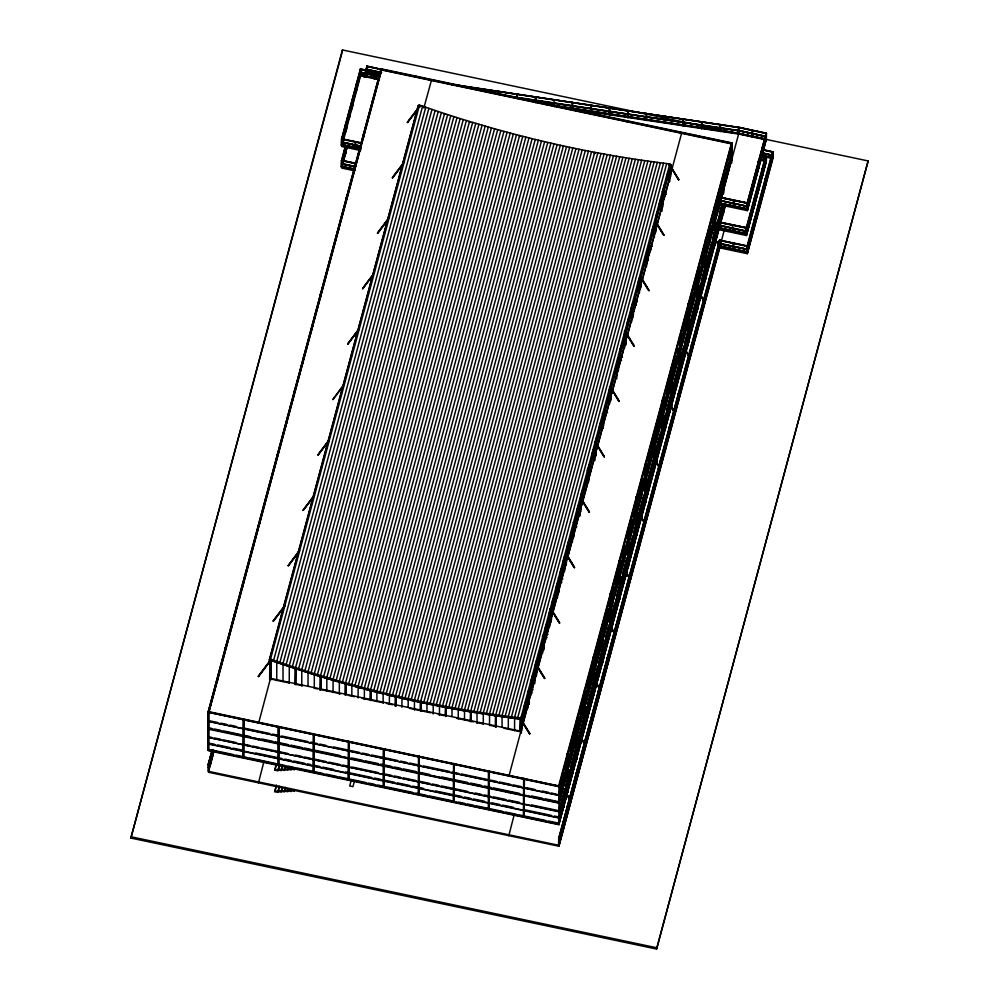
<?xml version="1.0" encoding="UTF-8"?>
<svg xmlns="http://www.w3.org/2000/svg" width="999" height="999" viewBox="0 0 999 999"><rect width="100%" height="100%" fill="white"/><g stroke="black" fill="none" stroke-linecap="round" stroke-linejoin="round"><path stroke-width="1.5" d="M554.108 105.981L738.586 133.591L868.131 160.939L656.593 949.05L130.869 838.061L342.407 49.95L737.087 133.279M558.841 817.681L559.015 817.007L559.078 824.05L207.967 750.062L208.029 712.387L381.019 68.981L381.006 72.128M208.566 771.578L208.129 764.909L211.863 751.073M559.19 823.651L558.828 824.312L208.341 749.962M214.623 744.305L208.279 742.994L208.167 749.962L208.217 711.713L208.966 711.875M559.028 811.088L558.853 811.75L208.366 737.399L558.853 811.4M719.842 203.871L719.842 204.82L747.377 210.639L766.146 139.86L738.611 134.053L558.866 802.784L208.379 728.433M208.204 728.421L208.391 721.253L558.878 795.241M208.404 712.637L381.393 68.881L731.88 142.882L558.978 786.725L208.404 712.287M213.848 751.161L208.391 772.239L558.878 846.228L720.042 246.778L720.042 240.197L558.616 838.91L719.605 240.11L747.589 246.016L747.464 252.984L747.04 246.316L772.477 151.736L772.901 158.404L772.914 151.823L763.985 149.875M381.768 69.143L208.779 712.537L208.716 750.224L208.891 749.562M208.816 712.349L381.618 69.618M212.662 750.674L212.987 755.107L213.099 750.761M233.953 618.98L233.953 615.971L234.703 616.133M234.128 618.319L234.128 615.309L234.877 615.471M242.769 586.188L242.769 583.166L243.519 583.329M243.057 586.6L243.057 583.578M243.943 756.955L243.768 757.617L244.006 719.28L243.257 719.118L243.019 757.467L243.194 756.792M243.481 757.205L243.544 719.53M251.224 556.218L251.386 551.236L252.01 551.361L251.386 551.523M258.466 782.804L264.023 761.226M258.504 761.275L258.504 760.376M258.541 739.747L258.541 738.848M258.566 723.301L270.704 677.547M259.865 522.577L259.877 519.567L260.627 519.717M260.04 523.414L260.052 518.893L260.801 519.055M269.393 659.477L271.641 659.952L271.641 661.026L269.393 660.551L269.393 659.477L418.356 105.395L420.616 105.869M269.63 679.407L269.992 659.49L269.98 679.22M270.167 678.496L270.205 659.802L270.791 679.395M270.479 678.97L270.517 659.178L419.493 105.095C500.536 133.479 584.527 153.696 669.817 163.948L669.817 165.022M271.004 679.695L271.366 659.79M279.233 786.275L278.072 792.369L274.812 791.683L276.361 785.052M279.27 764.735L278.109 770.841L274.85 770.154L276.011 764.947M276.735 680.656L276.773 662.424L270.517 660.252L314.323 674.687L361.251 688.224M277.148 458.304L277.16 455.294L277.909 455.444M278.134 727.185L278.059 764.859L278.996 764.36L278.808 765.022L279.058 726.673L278.309 726.51L278.883 727.334M278.534 764.61L278.596 726.922M282.105 787.499L281.331 792.157L274.812 790.783M282.143 765.958L281.368 770.629L274.85 769.255M283.004 681.63L283.029 664.56L276.773 662.424M285.352 787.287L284.578 791.945L278.072 790.571M285.389 765.758L284.615 770.416L278.109 769.043M285.789 426.161L285.951 422.689L286.576 422.814L285.951 422.977M285.964 425.499L285.976 422.49L286.725 422.652M289.26 683.328L289.285 666.658L283.029 664.56M291.096 789.734L291.096 791.533L284.59 790.159M291.134 768.206L291.134 769.992L284.628 768.618M294.355 789.522L294.355 791.32L287.837 789.947L287.837 791.732L281.331 790.359M294.393 768.893L294.393 769.779L287.874 768.406L287.874 770.204L281.368 768.83M295.017 684.515L295.229 668.219L296.054 668.493L295.829 684.727M295.517 684.265L295.542 668.718L289.285 666.658M297.64 769.58L297.652 768.681M301.773 685.938L301.798 670.741L295.542 668.718M303.072 363.399L303.072 358.878L303.821 359.041M308.042 686.113L308.054 672.739L301.798 670.741M311.713 329.757L311.713 326.748L312.462 326.898M311.888 329.096L311.888 326.074L312.65 326.236M312.175 329.508L312.175 326.486M314.036 771.752L313.861 772.414L314.111 734.078L313.361 733.915L313.112 772.264L313.286 771.59M313.574 772.002L313.649 734.327M314.298 688.461L314.323 674.687L308.054 672.739M320.529 296.953L320.529 293.943L321.291 294.106M320.042 690.359L320.267 676.123L321.079 676.373L320.866 689.073M320.554 690.109L320.579 676.61L314.323 674.687M326.81 690.908L326.835 678.496L320.579 676.61M328.996 265.484L328.996 262.475L329.745 262.625M333.067 692.519L333.092 680.344L326.835 678.496M337.812 232.68L337.812 229.67L338.561 229.832M339.323 694.118L339.348 682.155L333.092 680.344M342.02 160.389L341.471 167.27L341.571 160.414L356.293 163.524M342.058 138.861L341.508 145.742L341.608 138.886L362.125 143.219M347.153 146.915L341.745 168.082L354.782 170.829M341.471 167.27L341.583 160.302L356.293 163.349M360.739 75.012L341.783 146.541L360.627 150.524M341.508 145.742L341.621 138.774L362.125 143.044M341.908 167.357L341.795 160.29M341.945 145.829L341.833 138.749M342.407 51.261L342.407 49.95M345.105 147.24L345.529 153.908L345.204 146.841L341.483 160.689L356.206 163.861M345.204 146.841L345.629 153.521M345.267 131.781C346.728 111.039 343.743 143.269 346.965 127.235M345.529 153.908L345.542 147.328M345.704 131.868L345.279 125.2M345.08 695.079L345.292 683.453L346.104 683.691L345.891 695.279M345.592 694.817L345.604 683.928L339.348 682.155M349.013 117.807L349.138 110.839L349.563 117.52M349.088 779.158L348.913 779.819L349.151 741.47L348.401 741.32L348.164 779.657L348.339 778.995M349.45 117.907L349.026 111.239M348.626 779.407L348.688 741.733M351.848 696.39L351.86 685.676L345.604 683.928M352.772 103.846L352.884 96.878L353.209 103.946M355.082 169.917L355.095 165.397L355.844 165.559M355.282 148.639L355.394 141.683L355.719 148.739M355.357 165.846L355.257 163.599M355.794 165.934L355.794 163.299M356.531 89.885L356.643 82.917L356.968 89.985M358.104 697.939L358.117 687.374L354.995 686.525M360.277 75.924L360.389 68.956L379.445 72.915M360.552 76.736L360.552 75.774L379.395 79.758M379.345 79.296L360.602 74.8L379.433 78.784M379.358 76.723L360.602 72.228L379.445 76.211M360.514 69.455L341.745 139.261M360.714 76.011L360.839 69.043L341.958 139.248M363.549 136.938L363.561 133.928L364.31 134.078M363.736 136.276L363.736 133.254L364.485 133.416M364.011 136.688L364.023 133.666M364.36 699.462L364.385 689.048L358.117 687.374M394.78 72.403L366.908 66.109L367.345 72.777L367.345 66.196L364.448 76.948M367.033 69.718L380.07 72.652M367.033 66.608L364.073 76.861M367.232 73.164L367.27 66.296M370.117 699.762L370.329 690.209L371.141 690.421L370.929 700.511M370.617 699.5L370.641 690.684L364.385 689.048L408.191 699.725L455.132 709.215M374.051 78.834L374.063 72.253M374.488 78.921L374.5 72.34M376.885 701.548L376.898 692.282L370.641 690.684M380.569 72.04L380.681 69.018L380.669 72.964M381.118 73.052L381.118 69.106L208.179 712.212L559.29 786.338L732.105 143.307L366.895 66.221M383.141 703.009L383.154 693.843L376.898 692.282M383.279 749.375L383.204 787.062L384.14 786.55L383.966 787.224L384.203 748.875L383.454 748.713L384.028 749.537M383.678 786.812L383.741 749.125M389.398 704.457L389.41 695.366L386.288 694.605M395.154 706.156L395.367 696.39L396.178 696.59L395.966 706.343M395.654 705.893L395.666 696.852L389.41 695.366M401.91 707.292L401.935 698.301L395.666 696.852M408.179 707.18L408.191 699.725L401.935 698.301M414.435 710.039L414.448 701.111L411.313 700.424M418.356 105.395L269.393 660.551M419.255 756.268L419.006 794.617L419.255 756.268L418.506 756.118L418.256 794.455L418.431 793.793M419.493 105.095L419.305 106.431M418.718 794.205L418.793 756.53M420.192 710.152L420.392 702.01L421.203 702.172L421.191 711.101M420.691 711.375L420.704 702.447L414.448 701.111M421.004 710.326L421.203 702.172M426.948 711.201L426.96 703.758L420.704 702.447M431.368 80.569L423.826 108.042M433.204 713.973L433.216 705.032L426.96 703.758M439.46 715.247L439.485 706.268L433.216 705.032M445.217 715.272L445.429 707.042L446.241 707.192L446.228 716.208M445.729 716.495L445.741 707.479L439.485 706.268M446.041 715.434L446.241 707.192M451.985 716.208L451.998 708.641L445.741 707.479M454.233 801.348L454.058 802.022L454.295 763.673L453.546 763.511L453.309 801.86L453.484 801.198M453.771 801.61L453.833 763.923M458.241 718.918L458.254 709.777L451.998 708.641M464.498 720.092L464.523 710.863L458.254 709.777L505.207 717.107M470.254 721.54L470.467 711.5M470.754 721.253L470.779 711.925L464.523 710.863M471.066 721.69L471.278 711.638M477.023 723.313L477.035 712.949L470.779 711.925M483.279 724.437L483.291 713.935L477.035 712.949M488.424 771.578L488.349 809.252L489.285 808.753L489.11 809.415L489.348 771.066L488.598 770.916L489.173 771.74M488.823 809.003L488.886 771.328M489.535 725.549L489.547 714.884L486.426 714.41M495.292 726.91L495.504 715.384L496.316 715.496L496.103 727.06M495.791 726.623L495.816 715.796L489.547 714.884M498.513 94.356L498.626 91.334L499.063 94.056M498.613 93.968L498.626 91.334M498.951 94.455L499.063 91.433M502.06 727.072L502.072 716.683L495.816 715.796M508.316 728.109L508.329 717.519L502.072 716.683M508.803 835.664L514.373 814.085M508.841 814.135L508.841 813.236M508.878 792.594L508.878 791.695M508.916 776.148L528.334 703.296M514.572 730.656L514.585 718.331L508.329 717.519L520.854 719.105L514.585 718.331M516.958 98.439L517.07 94.093L517.395 98.526M519.98 731.468L520.329 718.343L521.703 718.643L521.353 733.254M520.329 731.28L520.541 718.656L521.353 718.83L521.141 731.455M520.829 731.006L520.854 718.031L669.817 163.948M521.678 730.544L521.703 720.129M521.977 718.805L519.73 718.331L519.717 719.405L521.977 719.879L670.953 164.723L668.693 164.248M524.338 816.146L524.15 816.82L524.4 778.471L523.651 778.308L523.401 816.658L523.576 815.996M523.863 816.408L523.938 778.721M527.422 708.229L527.435 696.328M527.747 708.503L527.759 701.061M528.808 704.058L528.821 693.643M529.133 704.332L529.145 690.933L528.821 692.157L527.447 691.857M535.402 102.51L535.526 96.866L535.951 102.21M535.514 102.123L535.526 96.866M535.851 102.597L535.963 96.953M534.865 683.503L534.89 670.117M536.251 676.348L536.6 663.236L536.575 675.137M542.32 652.822L542.332 640.921M542.644 653.096L542.657 644.168M543.693 650.137L543.718 638.236M544.03 648.913L544.043 635.526L542.669 635.239M549.762 626.61L549.787 614.697M551.148 622.439L551.498 607.817L551.473 619.73M553.97 99.625L554.295 106.681M557.217 597.414L557.23 585.514M557.542 597.689L557.554 588.761M558.591 593.244L558.616 581.343M558.928 592.02L558.941 580.119M558.603 845.479L558.728 838.511L558.716 845.092M558.741 817.095L558.641 823.95L567.245 791.458L567.869 791.583M558.653 794.879L559.278 795.304L558.653 794.879L562.574 780.269M558.666 785.913L731.505 142.982L732.255 143.132L732.042 160.377M558.878 846.228L724.4 229.695M559.065 785.976L208.591 711.613L208.429 750.711L558.916 824.699L558.978 786.126M559.115 802.509L559.153 795.641L732.092 151.598L731.68 152.872M559.053 794.942L551.436 792.969M559.253 811.163L558.628 811.325L559.253 811.463L722.24 204.945M559.29 786.338L208.179 711.912M563.036 829.008L563.149 822.04L563.136 828.621M563.086 803.521L563.511 807.567L563.086 800.886M563.186 803.134L563.623 807.18L563.186 800.499M564.66 571.203L564.685 559.29M566.046 565.534L566.396 552.41L566.371 564.323M567.469 812.524L567.582 805.556L567.569 812.137M567.557 791.67L567.619 753.983M567.332 753.571L568.081 753.733L567.844 792.082L567.095 791.92M568.081 753.733L568.019 791.408L567.27 791.258L559.128 821.453M572.302 109.353L572.415 102.385L572.739 109.44M572.115 542.007L572.127 530.107M571.903 796.041L572.352 789.56M571.94 771.877C572.714 786.987 571.84 752.946 572.477 774.213M571.977 751.66L571.977 749.025M572.077 751.273L572.09 748.638M572.439 542.282L572.452 533.354M573.488 537.837L573.513 525.924M573.826 536.613L573.838 526.198L576.885 526.76M575.961 731.992L575.961 727.472M576.198 759.527L576.261 721.852M576.336 779.557L576.448 772.589L576.873 779.27M575.973 721.44L576.723 721.603L576.485 759.939L575.736 759.789M576.723 721.603L576.66 759.277L575.911 759.115M579.557 515.796L579.57 503.883M579.882 516.058L579.895 508.616M580.943 511.613L581.293 497.002L581.268 508.916M580.756 763.086L580.881 756.118L581.306 762.786M580.806 737.599L581.231 741.645L580.918 734.577M580.943 719.63L580.956 713.049L581.381 719.717M584.44 691.47L584.365 727.647L585.127 727.809L585.364 689.46L584.615 689.298M584.527 727.472L585.152 727.309M584.84 727.397L584.89 694.23M585.189 746.603L585.202 740.022M585.152 727.609L585.364 689.46M587 486.6L587.025 474.7M587.337 485.377L587.35 477.934M588.386 482.43L588.736 469.305L587.362 469.006M588.723 481.206L588.736 469.305M589.672 703.321L590.097 708.678L589.672 702.01M589.71 680.481L590.134 687.15L589.71 683.104M590.746 112.113L590.871 105.145M589.697 687.062L589.81 682.717M591.183 112.2L591.308 105.232M593.169 695.042L593.793 695.479M593.481 695.254L593.543 657.579M593.256 657.167L594.005 657.317L593.768 695.666L593.006 695.516M594.055 713.636L594.168 706.668L594.155 713.249M594.005 657.317L593.943 695.004L593.194 694.842L587.1 717.444M594.455 460.389L594.467 448.476M594.205 686.463L594.63 691.808L594.205 685.139M594.243 664.922L594.667 670.279L594.243 663.611M594.78 460.651L594.792 451.723M595.841 456.206L596.191 441.595L596.166 454.995M598.488 697.165L598.601 690.197L598.588 696.778M598.526 670.366L598.963 675.724L598.538 669.055M598.563 654.095L598.676 647.127M601.91 429.707L601.922 417.794M602.235 429.97L602.247 422.527M602.122 663.124L602.185 625.436M601.898 625.024L602.647 625.187L602.397 663.536L601.648 663.373M602.647 625.187L602.584 662.861L601.835 662.712M603.284 428.509L603.309 415.109M602.909 680.681L603.034 673.713L603.458 680.381M603.621 425.799L603.633 415.384M607.342 664.198L607.467 657.23L607.892 663.91M609.203 114.873L609.315 107.904L609.74 114.573M609.64 114.96L609.752 107.992M609.353 403.484L609.378 391.583M609.677 403.758L609.69 396.316M610.739 400.799L610.751 388.898M611.063 399.588L611.088 386.188L610.751 387.412L609.378 387.125M610.751 630.981L610.814 597.827M610.539 592.894L611.288 593.044L611.038 631.393L610.289 631.243L610.514 593.094L611.138 593.219L610.514 593.381M611.288 593.044L611.226 630.731L610.476 630.569M611.775 647.714L611.888 640.759L612.325 647.427M611.962 602.946L611.962 597.689L611.85 604.657M616.208 631.243L616.221 624.662M616.358 604.058L616.683 609.802L616.258 603.134M616.283 585.539L616.395 582.529M616.795 378.758L616.82 366.858M618.181 371.616L618.206 359.702M618.506 370.392L618.531 358.491M618.943 590.059L618.93 599.1L619.68 599.263L619.929 560.914L619.18 560.751M619.08 598.626L619.705 599.063L619.929 560.914M619.13 589.398L619.105 598.438L619.867 598.588M619.392 598.851L619.467 561.163M620.641 614.76L620.754 607.792L620.741 614.373M624.25 348.077L624.275 336.176M624.575 348.351L624.587 339.423M625.074 598.276L625.187 591.308L625.174 597.889M625.112 571.478L625.549 576.835L625.124 570.167M625.149 552.584L625.586 555.307L625.162 548.638M625.224 571.091L625.649 576.448L625.224 569.78M625.249 552.197L625.686 554.92L625.262 548.251M625.636 345.392L625.649 333.491M625.961 344.18L625.986 330.781L624.6 330.494M627.647 117.632L627.759 110.664L628.084 117.72M628.034 566.708L628.109 529.033M627.822 528.621L628.571 528.771L628.321 567.12L627.572 566.97M628.571 528.771L628.496 566.458L627.747 566.296M629.495 581.793L629.944 575.312M629.545 555.007L629.982 560.364L629.657 553.296M629.695 531.768L630.019 538.823L630.019 532.242M631.693 321.865L631.718 309.965M633.079 317.694L633.428 303.084L633.403 314.985M633.928 565.322L634.053 558.354L634.477 565.022M636.675 534.577L636.738 501.411M637.025 497.302L636.962 534.989L636.213 534.827L636.276 497.152L637.212 496.64L636.463 496.478M637.212 496.64L637.137 534.315L636.388 534.165M638.361 548.838L638.473 541.87L638.91 548.538M638.436 505.769L638.548 498.801L638.985 505.482M639.148 292.67L639.16 280.769M639.472 292.944L639.485 284.016M640.534 288.499L640.546 276.598M640.859 287.275L640.883 275.374M642.794 532.355L642.807 525.774M642.869 487.974L642.981 484.952M645.042 499.013L645.029 502.022L645.779 502.185L645.854 464.498L645.092 464.348M644.867 496.665L645.042 492.982M644.879 490.634L645.054 486.95M644.892 481.593L645.092 470.379M645.317 502.435L645.379 464.76M646.091 120.392L646.216 113.424M645.854 464.498L645.604 502.847L644.855 502.697M646.54 120.492L646.653 113.524M646.59 266.458L646.615 254.545M647.227 515.871L647.34 508.916L647.327 515.484M647.402 469.792L647.839 472.515L647.414 465.846L647.739 472.902L647.302 470.179M647.377 488.698L647.802 494.055L647.377 487.375M647.976 260.789L648.326 247.665L648.301 259.578M651.66 499.4L651.773 492.432L651.76 499.013M651.698 473.913L652.135 477.959L651.71 471.291M654.045 237.263L654.058 225.362M654.32 441.508L653.696 441.371L654.32 441.808M653.958 470.304L654.02 432.617M654.37 237.537L654.382 228.609M653.733 432.205L654.482 432.367L654.245 470.716L653.496 470.554M654.482 432.367L654.27 470.517L653.646 470.379L654.27 470.217M655.431 233.092L655.444 221.191M655.756 231.868L655.769 222.939M656.081 482.917L656.206 475.949L656.193 482.529M656.131 457.442L656.555 461.476L656.131 454.807M656.168 433.279L656.605 439.947L656.168 434.59M656.231 458.366L656.668 461.088L656.243 454.42M656.156 439.847L656.281 434.203M656.593 949.05L868.131 160.939M660.514 466.433L660.626 459.465L661.063 466.146M660.564 439.635L660.988 444.992L660.676 437.937M660.714 416.408L661.026 423.464L661.038 416.883M661.488 211.051L661.513 199.138M661.813 211.313L661.825 203.871M662.599 438.161L662.662 403.496M662.874 206.868L663.224 192.258L663.199 204.171M662.949 400.899L662.886 438.573L662.137 438.424L662.2 400.736L663.124 400.224L662.374 400.075M663.124 400.224L663.061 437.912L662.312 437.749M664.547 123.152L664.66 116.184L665.084 122.865M664.984 123.252L665.097 116.284M664.947 449.962L665.059 442.994L665.484 449.662M665.134 401.236L665.571 406.593M668.943 181.855L668.955 169.955M669.293 181.668L669.305 172.74M669.38 433.479L669.492 426.511L669.917 433.179M669.43 406.68L669.854 412.038L669.53 404.982M669.567 383.441L669.892 390.509L669.904 383.928M669.792 181.393L669.805 173.951M670.104 177.372L670.329 164.748L669.318 165.297M670.329 177.685L670.329 164.748M670.654 176.461L670.666 164.56L670.341 165.772M670.953 164.723L521.977 719.879M671.565 399.662L670.941 399.538L670.953 405.619L671.703 405.769L671.765 368.094L671.016 367.932M670.978 393.556L670.978 390.547M670.991 384.515L671.003 375.474M671.241 406.031L671.303 368.344M671.765 368.094L671.528 406.443L670.779 406.281M673.813 416.995L673.826 410.414M673.963 391.133L674.288 395.554L673.863 388.886M674 366.97L673.888 373.926M678.246 400.512L678.358 393.544L678.346 400.124M679.445 356.056L679.407 374.15L680.169 374.3L680.406 335.951L679.657 335.801M679.882 373.888L679.944 336.213M680.406 335.951L680.344 373.638L679.595 373.476M682.667 384.041L682.792 377.073L682.779 383.641M682.991 125.911L683.104 118.943L683.428 126.011M682.816 359.478L682.829 355.532L682.816 362.113M682.854 339.273L682.866 334.003L682.854 340.584M687.1 367.557L687.549 361.064M687.15 340.759L687.574 346.116L687.25 339.061M687.187 319.23L687.612 324.588L687.287 317.52M687.25 340.372L687.687 345.729M687.287 318.843L687.724 324.2M688.523 341.758L688.573 308.591M688.873 304.483L688.811 342.17L688.049 342.008L688.124 304.333L689.048 303.821L688.299 303.659M689.048 303.821L688.835 341.97L688.211 341.833L688.835 341.67M691.533 351.074L691.645 344.106L692.07 350.774M691.583 324.275L692.007 329.633L691.683 322.577M695.966 334.59L696.078 327.622L696.503 334.303M696.116 307.405L696.44 313.149L696.116 306.094M696.877 304.683L696.89 300.162M696.915 283.579L697.514 288.299M696.927 280.569L696.927 277.56M697.165 309.615L697.227 271.94M696.94 271.528L697.689 271.678L697.439 310.027L696.69 309.877M700.399 318.119L700.511 311.151L700.499 317.719M700.436 291.321L700.873 296.678L700.549 289.61M700.474 275.05L700.586 268.082L701.011 274.75M701.435 128.671L701.56 121.716M701.885 128.771L701.997 121.803M704.819 301.636L704.944 294.668L704.932 301.248M705.344 258.666L705.019 251.598M705.394 241.558L705.306 280.195L705.306 273.614M706.131 264.835L705.506 264.71L706.131 265.135M706.168 248.689L705.531 248.551L706.156 248.988M705.794 277.485L705.868 239.797M705.581 239.385L706.33 239.548L706.081 277.897L705.331 277.734M706.33 239.548L706.268 277.223L705.519 277.073M709.253 285.152L709.377 278.184L709.365 284.765M713.686 268.669L713.798 261.701L713.786 268.281M714.035 212.437L714.198 207.442L714.822 207.58L714.198 207.742M714.435 245.342L714.497 210.677M714.223 207.255L714.972 207.405L714.722 245.754L713.973 245.604M714.972 207.405L714.909 245.092L714.148 244.93L668.955 413.411M718.119 252.198L718.568 245.704M718.306 202.16L718.631 209.216L718.194 206.493M718.269 225.012L718.693 230.369M718.194 209.128L718.306 206.106M718.88 222.402L746.503 227.697L746.615 234.777L746.191 228.109L765.958 154.583L766.283 161.638L765.933 154.695M719.193 221.99L718.643 228.871M720.316 247.452C719.18 232.455 722.864 246.266 719.442 247.277L719.592 240.222L747.502 246.116M719.48 225.737L719.492 220.479M719.63 218.694L720.466 218.956L720.354 225.924L720.466 218.956M720.391 204.395C719.255 189.385 722.939 203.209 719.517 204.208L719.58 198.751M719.767 246.928L719.767 247.889L747.302 253.696L772.627 159.503L772.801 152.21L762.449 149.9M719.442 247.277L719.605 240.11M719.792 203.222L747.427 208.891M719.804 197.54L747.439 203.022M719.892 131.443L720.004 124.475L720.429 131.144M719.879 247.365L719.73 240.609M719.917 225.836L720.004 218.769L558.841 818.031L208.354 744.043L208.529 743.019M719.954 204.296L719.892 197.028M720.117 197.14L719.517 204.208M720.329 131.531L720.441 124.563M722.801 209.778L722.789 212.799L723.538 212.949L723.563 205.419M722.839 188.686L723.426 191.895M722.839 184.153L722.851 181.144M723.076 213.212L723.089 205.669M723.114 193.619L723.151 175.524M723.376 204.583L723.363 213.624L722.614 213.461M723.401 194.031L723.613 175.275L722.864 175.112M723.576 193.356L723.613 175.275M731.293 160.227L731.318 143.644L732.255 143.132M732.067 159.453L731.443 159.328L732.067 159.753M731.755 162.987L731.78 143.394M731.842 159.39L731.668 159.69M731.892 158.192L731.905 151.611L732.329 158.279M732.841 231.868L732.417 225.2M733.266 249.987L733.378 243.019L733.703 250.075M733.341 206.918L733.453 199.95L733.778 207.018M738.336 134.203L738.448 127.235L766.433 133.142L766.32 140.11L765.971 133.154M738.548 133.404L549.537 104.77M766.108 136.838L738.661 130.507L766.196 136.326L747.339 206.643M738.773 134.291L738.785 127.71M746.44 234.54L718.905 228.721L718.905 229.683L746.44 235.489L766.295 160.627L760.364 159.378M746.178 234.69L746.29 227.722M719.68 197.053L747.664 202.947L747.539 209.915L747.115 203.247L766.208 133.029L766.32 140.11M747.027 252.897L747.152 245.929M747.102 209.827L747.227 202.859M747.302 253.696L772.814 157.78L761.076 155.132M747.352 251.948L719.804 245.954M747.352 249.375L719.817 243.381M747.377 210.639L766.333 139.098L738.661 133.254L549.587 104.957M747.427 206.318L719.892 200.324L559.14 798.938M750.649 239.435L750.761 232.467L751.186 239.136M750.861 195.866L750.973 188.898L750.961 195.479M752.11 137.113L752.122 130.532M752.547 137.2L752.559 130.619M754.27 225.974L754.282 219.405M754.62 181.905L754.732 174.937L754.72 181.518M757.879 212.525L758.004 205.557L757.991 212.138M761.5 199.063L761.95 192.582M762.125 153.971L762.237 147.015L762.225 153.584M765.122 185.614L765.234 178.646L765.659 185.315M765.871 140.01L765.996 133.042M766.283 161.638L766.071 155.07M766.383 161.251L766.395 154.67L761.812 153.646M768.743 172.153L768.855 165.185L768.843 171.766M772.352 158.704L772.364 152.123M130.869 838.061L341.995 52.772M341.97 142.432L360.739 72.44M351.76 109.415L352.959 104.957M364.073 76.686L366.908 66.109M341.708 160.802L345.592 145.642M341.92 160.777L345.966 145.717M345.979 147.253L341.558 163.699L354.832 166.508M364.872 76.985L366.883 69.505L380.157 72.315M345.979 147.44L341.558 163.886L354.745 166.658M364.872 77.16L367.12 69.381L381.618 72.44M346.353 147.34L341.708 164.086L354.745 166.845M365.247 77.248L367.257 69.593M346.778 146.841L341.558 166.458L354.745 169.231M365.671 76.748L367.12 71.953L380.07 75.225M366.046 76.648L367.257 72.165M341.933 166.533L347.153 147.103M366.046 76.823L367.257 72.34M208.754 721.553L208.566 720.591M208.379 728.795L208.554 727.771M208.366 737.761L208.541 736.738L211.588 737.387M207.967 750.062L208.142 749.4M208.341 750.324L208.516 749.3M208.217 764.809L211.863 751.248M212.238 751.148L208.129 764.909M212.675 751.348L208.591 768.006M213.074 750.012L208.217 768.106L213.449 750.099M213.474 750.898L208.579 770.753M213.848 750.973L208.204 770.491M210.015 766.221L213.249 754.17M284.565 605.307L284.89 604.083M292.008 577.597L292.332 576.386M306.905 522.19L307.23 520.979M321.803 466.783L322.128 465.571M336.7 411.376L337.025 410.164M351.598 355.969L351.923 354.745M366.496 300.562L366.82 299.338M373.938 272.852L374.275 271.641M388.836 217.445L389.16 216.234M403.733 162.038L404.058 160.827M418.631 106.631L418.956 105.419L420.342 105.707L420.005 106.93M418.981 106.443L419.992 105.894L419.792 106.618M270.342 660.514L258.254 676.535M270.829 660.701L271.016 659.977M520.854 718.031C436.65 707.916 353.721 688.074 273.651 660.264L422.614 106.181M276.773 661.338L425.749 107.268M279.907 662.412L428.871 108.342M283.029 663.473L432.005 109.403M286.164 664.535L435.127 110.452M289.285 665.584L438.261 111.501M292.42 666.62L441.383 112.537M295.542 667.644L444.518 113.561M298.676 668.656L447.639 114.585M274.85 770.154L276.398 764.41M301.798 669.667L450.774 115.584M278.496 768.506L279.27 765.634M304.932 670.666L453.908 116.596M274.812 791.683L276.361 785.938M281.368 769.73L282.143 766.857M308.067 671.665L457.03 117.582M278.072 791.47L279.233 787.162M284.628 769.517L285.389 766.645M311.188 672.639L460.164 118.569M281.331 791.258L282.105 788.398M314.323 673.613L463.286 119.543M284.59 791.046L285.352 788.186M317.445 674.587L466.421 120.504M320.579 675.536L469.542 121.453M323.701 676.485L472.677 122.402M326.835 677.422L475.799 123.339M329.957 678.346L478.933 124.276M333.092 679.27L482.067 125.187M336.226 680.182L485.189 126.099M339.348 681.081L488.324 126.998M342.482 681.98L491.446 127.897M345.604 682.854L494.58 128.784M348.738 683.728L497.702 129.658M351.86 684.602L500.836 130.519M354.995 685.451L503.958 131.381M358.129 686.301L507.092 132.218M361.251 687.137L510.227 133.067M364.385 687.974L513.349 133.891M367.507 688.798L516.483 134.715M370.641 689.61L519.605 135.527M373.763 690.409L522.739 136.326M351.248 780.219L349.712 785.951L352.959 786.638L354.508 780.906M376.898 691.196L525.861 137.125M380.032 691.982L528.995 137.912M383.154 692.757L532.13 138.686M386.288 693.531L535.252 139.448M389.41 694.293L538.386 140.21M392.545 695.042L541.508 140.959M395.666 695.779L544.642 141.696M398.801 696.503L547.777 142.432M401.935 697.227L550.899 143.144M405.057 697.939L554.033 143.868M408.191 698.651L557.155 144.568M411.313 699.337L560.289 145.267M414.448 700.024L563.411 145.954M417.582 700.711L566.545 146.628M420.704 701.373L569.68 147.29M423.838 702.035L572.802 147.952M426.96 702.684L575.936 148.601M430.094 703.321L579.058 149.251M433.229 703.958L582.192 149.875M436.351 704.582L585.327 150.499M439.485 705.194L588.448 151.111M442.607 705.806L591.583 151.723M594.205 153.684L595.217 153.109M445.741 706.393L594.705 152.323M448.876 706.992L597.839 152.909M451.998 707.567L600.973 153.484M455.132 708.129L604.095 154.058M458.254 708.691L607.23 154.62M461.388 709.253L610.364 155.17M464.523 709.789L613.486 155.707M467.644 710.326L616.62 156.244M470.779 710.851L619.742 156.768M473.913 711.363L622.877 157.28M477.035 711.875L626.011 157.792M480.169 712.374L629.133 158.292M483.291 712.861L632.267 158.779M486.426 713.336L635.389 159.253M489.56 713.81L638.523 159.728M492.682 714.273L641.658 160.19M495.816 714.722L644.78 160.639M498.938 715.172L647.914 161.089M502.072 715.609L651.048 161.526M505.207 716.033L654.17 161.95M508.329 716.445L657.305 162.362M511.463 716.857L660.426 162.775M514.597 717.257L663.561 163.174M517.719 717.644L666.695 163.561M668.968 165.484L669.293 164.273M521.665 716.096L520.666 719.392L529.82 733.903M524.088 707.055L525.299 702.534M527.734 693.506L528.546 690.496M530.968 681.455L532.592 675.436M535.014 666.408L536.638 660.376M544.73 630.269L546.353 624.25M548.788 615.209L550.399 609.19M552.022 603.171L553.234 598.651M555.669 589.622L557.28 583.591M559.715 574.562L561.326 568.543M562.949 562.512L564.572 556.493M566.995 547.452L568.618 541.433M576.71 511.326L578.334 505.294M580.756 496.266L582.38 490.247M587.649 470.666L589.26 464.647M591.695 455.619L593.306 449.587M594.929 443.568L596.553 437.55M598.975 428.509L600.599 422.49M608.691 392.382L610.314 386.351M619.63 351.723L621.241 345.704M623.676 336.663L625.287 330.644M626.91 324.625L628.533 318.594M630.956 309.565L632.579 303.546M637.837 283.966L639.46 277.947M651.598 232.779L653.221 226.761M655.656 217.72L657.267 211.701M658.89 205.682L660.514 199.65M662.936 190.622L664.56 184.59M666.583 177.073L667.394 174.051M678.508 179.808L669.717 165.047L678.858 179.558M604.308 456.868L595.229 442.082L604.02 456.855M619.205 401.461L610.127 386.675L618.918 401.448M634.103 346.054L624.949 331.531M544.043 635.526L543.718 636.75L542.345 636.45M625.986 330.781L625.649 332.005L624.275 331.705M529.145 700.287L543.306 647.602M544.118 644.592L580.132 510.626M580.943 507.617L625.062 343.556M625.874 340.547L681.718 132.817M521.865 727.984L528.334 703.895M529.957 697.876L535.626 676.81M536.838 672.29L542.907 649.712M544.93 642.182L550.599 621.116M551.81 616.595L557.879 594.018M559.09 589.497L565.571 565.422M567.182 559.403L572.852 538.324M574.063 533.803L580.132 511.226M581.755 505.207L587.824 482.629M589.035 478.121L594.705 457.043M596.728 449.513L602.797 426.935M604.008 422.427L610.089 399.837M611.7 393.818L617.37 372.752M618.993 366.733L625.062 344.156M627.085 336.626L632.342 317.058M633.965 311.039L640.034 288.461M642.057 280.931L647.315 261.363M648.938 255.344L655.007 232.767M655.819 229.758L662.287 205.669M663.91 199.65L669.979 177.073M558.891 786.275L559.065 785.614M731.693 143.544L731.88 142.882M697.689 271.678L696.765 272.19M563.361 777.347L564.547 772.964M565.334 770.042L566.895 764.198M570.429 751.061L575.536 732.067M579.47 717.457L575.936 730.606L576.56 730.744M580.257 714.535L584.577 698.463L585.202 698.601M584.964 697.002L586.538 691.171M587.325 688.249L592.819 667.794M593.993 663.411L608.528 609.365M609.315 606.443L610.489 602.06L611.126 602.197M610.889 600.599L614.422 587.449M615.209 584.527L618.743 571.378M620.317 565.546L621.49 561.163M622.277 558.241L625.424 546.553M628.171 536.326L632.492 520.254M633.279 517.332L636.413 505.644L637.037 505.781M636.813 504.183L643.481 479.358M647.414 464.747L645.054 473.514L645.679 473.651M648.201 461.825L653.696 441.371M655.269 435.539L662.337 409.24L662.961 409.378M662.724 407.779L665.471 397.552M666.258 394.63L670.579 378.559M672.152 372.727L676.473 356.655M677.26 353.733L678.433 349.35M680.007 343.506L682.367 334.74M683.154 331.818L688.261 312.824L688.885 312.962M690.222 305.532L693.356 293.843M694.143 290.921L696.503 282.155M700.436 267.545L696.89 280.694L697.527 280.831M701.211 264.623L705.531 248.551M705.931 247.09L711.425 226.648M712.212 223.726L713.786 217.882M714.959 213.499L722.427 185.739M728.321 163.836L722.814 184.278L723.438 184.415M729.095 160.914L731.455 152.148L732.08 152.285L558.803 795.454M738.448 127.235L766.32 133.529M559.053 794.58L558.678 802.422L559.04 801.76M575.799 732.429L576.61 729.245M583.903 702.285L585.114 697.589M607.005 616.371L607.817 613.174M609.84 605.819L610.651 602.622M628.883 534.977L630.107 530.269M635.776 509.353L636.588 506.156M637.799 501.81L638.611 498.626M644.692 476.011L645.504 473.002M659.69 420.417L660.501 417.22M661.713 412.887L662.524 409.69M677.921 352.585L678.733 349.4M687.649 316.421L688.461 313.224M699.799 271.191L701.023 266.496M704.67 253.109L705.481 249.912M708.716 238.037L709.527 234.84M738.548 127.547L449.612 83.953M558.766 799.038L561.201 789.809M562.012 786.975L565.259 774.737M568.906 761.35L569.717 758.154M570.529 755.319L572.14 749.113M573.364 744.767L575.387 737.05M577.41 729.695L584.702 702.384M585.514 699.55L592.807 672.24M594.03 667.894L597.265 655.656M598.076 652.822L600.112 645.104M600.911 642.27L604.158 630.032M605.369 625.686L606.992 619.48M607.804 616.645L608.616 613.448M609.427 610.614L610.639 605.918M611.863 601.573L612.674 598.376M613.486 595.541L615.097 589.335M616.321 584.989L618.344 577.272M620.367 569.917L625.237 551.648M626.048 548.813L632.117 526.023M632.929 523.189L638.611 501.91M639.422 499.075L640.634 494.38M641.445 491.533L643.069 485.327M643.88 482.492L644.68 479.295M645.491 476.461L647.115 470.254M648.326 465.909L654.407 443.306M656.443 435.764L662.512 412.974M663.324 410.139L664.135 406.955M664.947 404.12L668.194 391.883M669.005 389.036L672.24 376.798M673.051 373.788L675.074 366.258M675.886 363.411L677.921 355.706M680.344 346.84L681.967 340.622M682.779 337.787L683.591 334.603M684.402 331.768L686.026 325.549M687.237 321.216L697.364 283.529M698.176 280.519L707.092 247.178M707.904 244.343L708.716 241.146M710.339 235.289L711.151 232.105M712.362 227.76L713.985 221.553M714.797 218.719L718.031 206.481M718.843 203.646L719.655 200.449L747.577 206.343M511.063 96.965L738.636 130.507L766.345 136.526M720.029 200.712L558.766 798.85M566.87 771.278L559.14 801.51M568.069 766.995L592.807 674.812M594.018 670.466L606.992 622.227M608.129 618.006L615.908 588.898M617.12 584.552L618.743 578.346M619.904 574.175L641.033 495.442M641.845 492.607L673.051 376.536M673.863 373.526L677.634 359.453M679.133 353.933L698.176 282.904M698.85 280.569L713.573 225.624M714.784 221.291L722.414 192.919M731.443 159.328L722.801 191.758L723.426 191.596M738.561 133.591L766.108 139.398M559.015 809.565L564.51 789.123M565.297 786.201L566.87 780.356M568.044 775.973L569.617 770.129M570.404 767.207L575.511 748.214M576.298 745.291L584.54 714.622L585.177 714.747M584.939 713.161L586.513 707.317M587.3 704.395L592.794 683.94M594.368 678.096L597.502 666.408M598.289 663.486L603.396 644.505M605.357 637.2L608.503 625.511M609.29 622.589L610.464 618.206L611.088 618.344M611.251 615.284L614.397 603.596M616.358 596.303L618.718 587.537M619.892 583.154L621.465 577.31M622.252 574.388L626.573 558.316M628.134 552.472L632.454 536.401M633.241 533.478L636.388 521.803L637.012 521.928M636.775 520.342L643.456 495.504M655.232 451.685L660.339 432.692M661.126 429.77L662.312 425.387L662.936 425.524M663.086 422.465L665.446 413.698M666.233 410.776L670.554 394.717M673.301 384.49L679.582 361.114L680.219 361.251M679.982 359.652L683.516 346.503M684.303 343.581L688.224 328.983L688.848 329.108M690.197 321.678L696.478 298.301M700.399 283.691L696.865 296.84L697.489 296.978M701.186 280.769L705.506 264.71M705.906 263.249L711.4 242.794M712.187 239.872L713.761 234.028M714.934 229.645L717.294 220.879M719.255 213.574L721.615 204.82M559.253 811.463L722.627 203.784M561.176 808.054L559.24 817.444M561.75 805.619L564.01 797.502M564.822 794.667L566.858 786.638M568.868 779.595L574.949 756.805M575.761 753.97L581.78 731.118M583.453 725.324L586.101 715.059M586.888 712.137L589.635 702.21M590.034 700.449L593.181 689.148M593.993 686.138L600.074 663.348M601.023 659.552L613.985 611.338M615.072 607.579L617.919 596.74M618.718 594.193L621.553 583.466M622.24 580.669L624.987 570.441M626.161 566.058L632.092 544.268M633.304 539.922L638.985 518.643M639.785 515.809L643.031 503.571M643.843 500.736L645.866 493.019M646.678 490.184L649.924 477.947M650.736 475.112L656.793 452.122M658.029 447.802L664.11 425.374M664.647 422.902L670.941 399.538M671.803 396.553L675.049 384.49M675.649 382.005L681.93 358.629M682.742 356.031L688.423 334.752M689.635 330.407L695.679 307.505M700.174 291.046L696.852 303.421L697.477 303.559M701.173 287.05L703.009 280.494M703.92 276.823L707.067 265.597M708.279 261.076L713.948 239.797M714.76 236.963L722.776 206.718L723.401 206.843L559.24 817.744L208.129 743.618M559.54 817.369L563.186 803.808M563.998 800.786L566.833 790.234M568.456 784.215L570.079 778.184M570.891 775.162L571.703 772.152M572.514 769.13L574.138 763.111M575.349 758.591L581.018 737.487M581.83 734.465L582.642 731.455M583.453 728.433L584.665 723.913M587.512 713.361L592.37 695.279M594.393 687.737L595.204 684.727M596.016 681.718L599.263 669.655M600.474 665.134L602.097 659.103M602.909 656.081L606.143 644.03M608.179 636.488L610.601 627.447M611.413 624.437L613.036 618.406M613.848 615.384L614.66 612.375M615.471 609.365L617.095 603.334M618.306 598.813L625.599 571.678L630.494 579.52L625.724 571.341M626.41 568.668L627.222 565.646M628.034 562.637L629.657 556.605M630.469 553.583L636.538 530.981M638.973 521.94L642.22 509.877M643.431 505.357L645.054 499.325M645.866 496.316L646.678 493.294M647.489 490.284L649.1 484.253M650.324 479.732L651.947 473.701M652.747 470.691L653.558 467.669M654.37 464.66L655.993 458.628M658.428 449.587L667.344 416.421M668.156 413.411L670.179 405.869M670.991 402.859L672.614 396.828M673.426 393.818L677.072 380.244M678.683 374.213L681.118 365.172M682.342 360.651L683.953 354.62M684.765 351.611L685.576 348.589M686.388 345.579L694.904 313.923M695.716 310.914L696.515 307.892M697.327 304.882L698.95 298.851M699.762 295.841L700.574 292.819M701.385 289.81L708.678 262.675M709.889 258.154L713.136 246.091M714.76 240.072L715.971 235.539M716.783 232.53L719.617 221.978M559.54 817.544L563.186 803.983M563.998 800.973L566.833 790.421M568.456 784.39L570.079 778.358M570.891 775.349L571.703 772.327M572.514 769.317L574.138 763.286M575.349 758.765L585.476 721.078M586.288 718.069L592.37 695.454M594.393 687.924L595.204 684.902M596.016 681.892L599.263 669.829M600.474 665.309L602.097 659.278M602.909 656.268L603.721 653.246M604.532 650.237L606.143 644.205M608.578 635.164L610.601 627.622M611.413 624.612L613.036 618.581M613.848 615.571L614.66 612.549M615.471 609.54L617.095 603.508M618.306 598.988L627.222 565.821M628.034 562.812L629.657 556.78M630.469 553.771L636.538 531.156M638.973 522.115L642.22 510.052M643.431 505.531L645.054 499.5M645.866 496.491L646.678 493.481M647.489 490.459L649.1 484.428M650.324 479.907L656.405 457.305M658.428 449.762L667.344 416.608M668.156 413.586L670.179 406.056M670.991 403.034L677.072 380.432M678.683 374.4L681.118 365.359M682.342 360.826L683.953 354.807M684.765 351.785L685.576 348.776M686.388 345.754L700.574 293.007M701.385 289.985L708.678 262.862M709.889 258.329L713.136 246.278M714.76 240.247L715.971 235.727M716.783 232.705L717.594 229.695M718.406 226.686L719.617 222.153M719.992 222.053L558.728 820.566M568.044 788.286L586.288 720.454M593.98 691.82L606.955 643.581M607.767 640.571L638.161 527.522M638.973 524.512L668.144 415.984M668.955 412.962L677.871 379.807M678.683 376.785L709.078 263.736M709.889 260.727L713.948 245.654M714.747 242.645L719.992 224.625M568.031 788.823L593.194 694.842M593.943 692.419L668.181 416.034M714.747 242.819L724.725 205.694M558.828 823.963L725.324 204.845M558.916 824.699L725.649 204.545M719.58 243.506L558.691 842.095L719.954 243.594M566.658 794.28L570.904 801.148L566.945 794.292M581.555 738.873L585.801 745.741L581.843 738.885M596.453 683.466L600.699 690.334L596.74 683.478M611.563 628.334L615.596 634.927L612.162 629.37M640.559 516.196L645.391 524.113L640.621 515.934M655.444 460.789L660.289 468.706L655.519 460.527M670.941 406.418L675.174 413.299L671.228 406.431M685.838 351.011L690.072 357.892L686.126 351.024M700.736 295.604L704.969 302.472L701.023 295.617M747.339 203.359L766.345 133.242M766.433 133.142L747.552 203.346L719.58 197.44M747.19 206.443L765.971 136.451M747.19 209.016L765.958 139.023M766.395 154.67L746.628 228.197L718.643 222.29M746.265 231.119L765.933 157.979M746.265 233.866L766.158 160.427M746.44 235.489L766.108 162.35L766.108 161.401L760.314 160.177M772.914 151.823L747.477 246.403L719.505 240.497M747.115 249.5L772.439 155.132M747.352 249.201L719.73 243.893M747.115 252.073L772.439 157.705M772.677 157.58L762.437 155.944M407.217 122.465L419.667 106.269M407.58 122.303L417.807 108.729M407.505 122.565L417.732 109.003M392.395 177.597L404.483 161.576M392.32 177.872L403.484 163.074M392.607 177.972L402.834 164.41M377.497 233.017L387.724 219.443M377.422 233.279L389.51 217.245M377.709 233.379L388.012 219.555M362.6 288.424L372.827 274.85M362.525 288.686L372.752 275.125M362.812 288.786L373.114 274.962M347.702 343.831L358.866 329.033M347.627 344.093L358.791 329.295M347.914 344.193L359.141 329.133M332.729 399.5L343.968 384.44M333.017 399.6L343.319 385.776M317.832 454.907L329.071 439.847M318.194 454.745L329.358 439.947M318.119 455.007L329.283 440.209M302.947 510.314L314.173 495.254M303.296 510.152L314.46 495.354M303.234 510.414L314.385 495.629M288.049 565.721L299.275 550.661M288.399 565.559L299.563 550.761M288.336 565.834L299.488 551.036M273.214 620.866L284.378 606.068M273.152 621.128L284.665 606.168M273.439 621.241L284.59 606.443M258.316 676.273L270.404 660.239M258.541 676.648L270.692 660.351M719.655 246.79L715.921 240.21M715.634 240.197L719.867 247.065L715.559 240.459M615.384 634.64L611.638 628.071M495.304 716.108L496.128 716.221M454.27 84.828L738.686 127.397L454.133 84.977M506.493 95.754L738.686 130.694M511.013 96.778L738.548 130.832M543.381 103.846L546.465 104.308M543.431 104.046L546.503 104.495M567.956 108.516L738.611 134.053M470.267 712.212L471.091 712.349M445.242 707.754L446.053 707.916M738.573 127.547L766.345 133.416M738.573 130.844L766.345 136.701L747.577 206.518L719.655 200.624M738.561 133.416L766.333 139.273M763.985 150.062L772.826 151.923M366.808 66.496L732.092 143.606M380.831 69.655L381.593 69.805M381.218 69.905L731.693 143.906M762.537 152.859L772.589 155.519L762.437 153.371M762.537 153.047L772.826 155.207L747.502 249.588L719.73 243.719M366.883 69.693L380.07 72.465M762.437 153.197L772.826 155.394M379.445 73.102L360.377 69.068L341.521 139.161L360.589 143.244M763.273 154.133L766.308 154.77M360.289 69.343L380.806 73.739M761.725 153.983L766.283 155.057M366.883 72.078L380.157 74.888M366.883 72.265L380.07 75.037M762.437 155.769L772.814 157.967M367.07 72.927L380.107 75.687M761.038 156.106L772.627 158.554M761.812 156.93L766.158 157.854L746.403 231.506L718.955 225.175L746.503 230.994M379.445 76.386L360.364 72.353L341.596 142.345L360.589 146.353M761.812 157.118L766.308 158.054L746.64 231.381L718.868 225.512M360.364 72.54L379.358 76.536M760.276 156.955L766.308 158.242M760.276 157.143L766.071 158.366M731.455 152.447L732.142 152.422M760.364 159.203L764.71 160.115M379.433 78.958L360.364 74.925L341.596 144.917L360.577 148.926M360.364 75.112L379.345 79.108M760.264 159.528L766.295 160.814L746.64 233.953L718.868 228.084M760.264 159.715L766.071 160.939M731.693 158.916L558.953 803.171L208.466 729.17M372.377 101.124L373.127 101.286M372.202 101.786L372.952 101.948M722.677 175.787L723.426 175.936M758.428 184.315L758.516 190.509M722.814 184.578L723.438 184.715M719.63 197.24L747.577 203.234M719.53 197.627L720.404 197.814M719.655 203.022L747.564 208.916M719.655 203.197L747.564 209.091M662.137 191.683L666.021 192.507M719.617 203.821L747.377 209.678M663.224 193.669L666.271 194.318M722.776 207.018L723.401 207.143M750.124 213.474L750.212 219.668M363.711 133.454L364.335 133.891L363.711 133.754M714.035 207.917L714.797 208.079M722.764 212.987L723.388 213.124M722.764 213.287L723.388 213.424M714.173 216.421L714.797 216.558M714.173 216.721L714.797 216.845M719.492 219.156L720.366 219.343M713.873 218.644L713.86 225.225M713.773 219.031L713.761 225.612M360.676 146.016L341.833 142.045L360.589 146.528M341.596 142.17L360.676 146.204M718.756 221.903L746.728 227.809L746.278 234.29M718.968 222.065L746.64 227.909M718.269 223.689L718.156 230.657M360.664 148.589L341.833 144.618L360.577 149.101M341.596 144.743L360.664 148.776M714.16 223.601L714.784 223.726M719.617 224.725L559.103 823.213L548.339 821.041M714.16 223.901L714.784 224.026M341.783 145.592L360.627 149.563M746.49 233.566L718.955 227.747L746.403 234.078M714.148 232.567L714.772 232.705M714.148 232.867L714.772 233.004M714.135 238.848L714.76 238.986M714.135 239.148L714.76 239.285M719.455 240.697L720.329 240.871M713.835 240.172L713.823 246.753M713.736 240.559L713.723 247.14M355.07 165.597L355.694 166.021L355.07 165.884M354.92 166.059L355.669 166.221M705.394 240.06L706.156 240.21M341.795 163.574L354.832 166.333M719.817 243.569L747.502 249.4M341.558 166.271L354.832 169.081M747.489 251.973L719.58 246.079L559.065 844.742M714.123 245.13L714.747 245.267M719.58 246.266L747.489 252.16M341.695 166.658L354.745 169.418M714.123 245.429L714.747 245.554M341.745 167.12L354.782 169.88M719.542 246.878L747.302 252.747M705.519 255.732L706.156 255.869M709.415 256.656L709.402 263.237M705.519 256.031L706.143 256.169M709.302 257.043L709.29 263.624M649.213 245.754L652.272 246.391M648.326 249.076L651.373 249.725M705.494 270.991L706.118 271.116M705.494 271.291L706.118 271.416M346.453 197.527L347.202 197.69M697.539 271.853L696.915 271.716L697.539 272.153M346.278 198.202L347.028 198.351M705.481 277.26L706.118 277.397M705.481 277.56L706.106 277.697M696.89 280.994L697.527 281.119M696.877 287.874L697.514 287.999M696.865 297.14L697.489 297.277M691.72 301.049L691.608 308.004M696.852 303.122L697.477 303.259M337.787 229.87L338.411 230.294L337.787 230.157M688.898 303.996L688.274 303.858L688.898 304.295M337.637 230.332L338.386 230.494M696.877 309.203L697.627 309.365M697.477 309.54L696.84 309.403L697.477 309.84M634.315 301.161L637.374 301.81M688.261 313.124L688.885 313.261M633.428 304.483L636.475 305.132M688.249 320.005L688.873 320.142M688.249 320.304L688.873 320.442M688.224 329.283L688.848 329.408M688.211 335.264L688.848 335.389M682.754 334.39L682.742 340.971M688.211 335.564L688.848 335.689M329.171 261.8L329.92 261.963M679.482 336.463L680.232 336.626M688.236 341.346L688.985 341.496M679.62 344.967L680.244 345.105M679.62 345.267L680.244 345.392M680.232 352.272L679.607 352.147L680.232 352.572M682.717 355.919L682.704 362.5M678.421 357.068L678.433 350.487L678.321 357.455M679.582 361.413L680.207 361.551M679.582 367.395L680.207 367.532M679.57 367.694L680.207 367.832M619.417 356.568L622.477 357.217M320.354 294.605L321.104 294.767M670.841 368.606L671.59 368.756M678.396 372.015L678.383 378.596M678.284 372.402L678.284 378.983M618.531 359.89L621.578 360.539M679.57 373.676L680.194 373.813M679.57 373.976L680.194 374.113M670.978 377.098L671.603 377.235M670.978 377.397L671.603 377.535M670.966 384.278L671.59 384.415M670.966 384.578L671.59 384.715M673.963 388.499L673.95 395.08M670.953 393.256L671.578 393.381M670.941 393.556L671.578 393.681M670.941 399.837L671.565 399.962M665.134 399.925L665.022 406.893M311.863 326.273L312.487 326.71L311.863 326.573M671.553 405.944L670.928 405.806L671.553 406.243M662.337 409.54L662.961 409.665M662.325 416.421L662.949 416.546M662.325 416.72L662.949 416.845M604.52 411.975L607.579 412.624M662.312 425.686L662.936 425.824M602.26 413.598L603.633 413.898M662.3 431.668L662.924 431.805M662.3 431.968L662.924 432.105M303.259 358.216L304.008 358.379M656.281 432.892L656.268 439.46M654.333 432.542L653.708 432.405L654.333 432.842M653.558 432.879L654.308 433.029M662.911 438.086L662.287 437.949L662.911 438.386M653.683 448.551L654.308 448.688M653.683 448.851L654.308 448.988M651.847 449.363L652.172 456.431L651.748 449.75M594.48 442.532L595.854 442.819M654.295 457.654L653.671 457.53L645.029 489.66L645.654 489.797M653.671 457.829L654.295 457.954M653.658 463.811L654.283 463.936M653.658 464.11L654.283 464.235M294.618 390.347L295.367 390.509M294.43 391.021L295.192 391.171M644.917 465.01L645.666 465.172M653.671 469.892L654.42 470.042M651.81 470.904L651.798 477.472M645.054 473.813L645.679 473.938M645.042 480.694L645.666 480.819M645.042 480.994L645.666 481.118M587.212 470.392L590.259 471.029M642.981 482.33L642.969 488.911M642.881 482.717L642.869 489.298M647.277 487.762L647.265 494.343M645.029 489.96L645.654 490.097M645.017 495.941L645.641 496.078M645.017 496.241L645.641 496.378M285.789 423.151L286.551 423.314M645.629 502.36L645.004 502.222L645.629 502.659M642.844 504.245L642.832 510.826M636.413 505.944L637.037 506.081M636.4 512.824L637.025 512.962M636.4 513.124L637.025 513.261M634.128 515.284L634.44 522.352L634.452 515.771M638.511 520.342L638.398 527.31M636.388 522.102L637.012 522.227M636.375 528.084L637 528.209M636.375 528.384L637 528.508M277.335 454.62L278.084 454.782M627.634 529.283L628.383 529.445M636.987 534.49L636.363 534.353L636.987 534.79M573.201 522.465L576.261 523.114M627.772 537.787L628.396 537.924M627.772 538.086L628.396 538.211M627.759 544.967L628.383 545.092M627.759 545.267L628.383 545.392M628.371 554.07L627.747 553.933L628.371 554.37M627.734 560.214L628.359 560.352M627.734 560.514L628.359 560.651M268.694 486.763L269.443 486.925M619.78 561.088L619.155 560.951L619.78 561.388M268.519 487.425L269.268 487.587M618.993 561.426L619.755 561.575M620.829 564.722L620.816 571.303M620.729 565.122L620.716 571.69M627.722 566.495L628.346 566.633M627.722 566.795L628.346 566.933M619.13 569.917L619.755 570.054M619.13 570.217L619.755 570.354M619.118 577.097L619.742 577.235M619.118 577.397L619.742 577.534M616.395 581.206L616.383 587.787M616.296 581.593L616.283 588.174M619.105 586.076L619.73 586.201M620.791 586.263L620.779 592.844M619.105 586.376L619.73 586.5M620.691 586.65L620.679 593.231M558.304 577.872L562.887 578.846M619.093 592.357L619.717 592.482M619.093 592.657L619.717 592.782M558.941 581.53L561.987 582.167M260.027 519.093L260.652 519.53L260.027 519.393M610.352 593.556L611.113 593.718M616.358 602.734L616.346 609.315M610.489 602.36L611.113 602.484M610.476 609.24L611.113 609.365M610.476 609.54L611.101 609.665M607.867 614.647L607.417 621.141M610.464 618.506L611.088 618.643M549.787 608.753L551.173 609.04M610.451 624.487L611.076 624.625M610.451 624.787L611.076 624.924M612.362 625.898L611.925 619.218L611.813 626.186M251.411 551.036L252.16 551.198M251.236 551.698L251.985 551.86M601.723 625.699L602.472 625.849M610.439 630.769L611.076 630.906M601.848 634.19L602.484 634.328M601.848 634.49L602.484 634.627M607.504 635.701L607.38 642.669M603.533 637.325L603.109 630.644L602.996 637.612M601.835 641.37L602.472 641.508M601.835 641.67L602.472 641.808M544.942 633.603L547.989 634.253M544.043 636.937L547.09 637.574M601.823 650.349L602.447 650.474M601.823 650.649L602.447 650.774M603.071 652.185L603.396 659.24L603.408 652.659M601.81 656.63L602.434 656.755M601.81 656.93L602.434 657.055M242.745 583.366L243.369 583.803L242.745 583.666M242.595 583.841L243.344 583.99M593.081 657.829L593.831 657.991M601.798 662.899L602.434 663.036M601.798 663.199L602.434 663.336M594.143 663.998L594.13 670.579M593.219 666.333L593.843 666.47M593.219 666.633L593.843 666.758M598.638 668.656L598.626 675.237M593.206 673.513L593.831 673.638M593.206 673.813L593.831 673.938M589.81 680.094L589.797 686.675M593.181 682.479L593.806 682.617M593.181 682.779L593.806 682.916M594.105 685.526L594.093 692.107M593.169 688.761L593.806 688.898M593.169 689.06L593.806 689.198M234.103 615.509L234.728 615.933L234.103 615.796M585.214 689.635L584.59 689.497L585.214 689.934M584.44 689.972L585.189 690.122M585.377 696.565L585.701 703.633L585.277 696.952M584.577 698.763L585.202 698.9M530.044 689.01L533.091 689.66M589.772 701.623L589.76 708.204M529.145 692.344L532.192 692.981M584.565 705.644L585.189 705.781M584.565 705.943L585.189 706.081M584.54 714.922L585.164 715.047M585.339 718.106L585.339 724.687M585.239 718.493L585.227 725.074M585.164 721.028L584.54 720.903L585.164 721.328M225.487 647.439L226.249 647.602M225.312 648.114L226.061 648.264M575.799 722.102L576.548 722.265M584.552 726.985L585.302 727.135M576.86 730.007L576.947 736.201M575.936 730.906L576.56 731.031M520.342 719.38L521.166 719.542M575.923 737.786L576.548 737.911M575.923 738.086L576.548 738.211M270.479 678.371L520.829 731.231M272.015 679.295L288.798 682.841M296.428 684.452L302.535 685.739M314.747 688.311L317.807 688.96M320.854 689.61L340.696 693.793M348.339 695.404L354.445 696.69M362.075 698.313L383.441 702.821M386.501 703.458L392.607 704.757M409.39 708.303L430.769 712.811M438.399 714.422L444.505 715.709M456.718 718.293L473.501 721.827M476.56 722.477L482.667 723.763M490.297 725.374L496.403 726.673M504.033 728.283L519.305 731.505M572.09 746.016L571.977 752.984M575.911 746.753L576.535 746.89M575.899 747.052L576.535 747.19M576.485 751.061L576.373 758.029M575.899 753.034L576.523 753.171M575.899 753.333L576.523 753.471M216.845 679.582L217.607 679.745M216.671 680.244L217.42 680.406M567.157 754.245L567.907 754.395M575.886 759.315L576.51 759.452M575.886 759.615L576.51 759.752M567.295 762.736L567.919 762.874M567.295 763.036L567.919 763.174M567.282 769.917L567.907 770.054M567.282 770.217L567.907 770.354M567.27 778.895L567.894 779.02M567.27 779.195L567.894 779.32M563.224 778.97L563.211 785.551M567.257 785.177L567.882 785.301M567.257 785.476L567.882 785.601M208.029 712.387L208.779 712.537M243.082 719.779L243.831 719.942M313.174 734.577L313.923 734.74M348.226 741.982L348.976 742.132M418.319 756.78L419.068 756.942M453.371 764.173L454.12 764.335M523.464 778.983L524.213 779.133M567.245 791.745L567.869 791.882M210.09 720.916L217.72 722.514M220.767 723.164L226.86 724.45M229.907 725.087L236.001 726.385M243.619 727.984L269.53 733.453M272.577 734.103L278.671 735.389M281.718 736.026L307.617 741.495M310.664 742.145L316.77 743.431M319.817 744.068L325.911 745.366M333.529 746.965L359.428 752.434M362.475 753.084L368.569 754.37M371.628 755.007L397.527 760.476M400.574 761.126L406.668 762.412M409.715 763.049L420.379 765.309M423.439 765.946L449.338 771.415M452.385 772.065L458.479 773.351M461.526 773.988L487.437 779.457M490.484 780.107L496.578 781.393M499.625 782.03L510.289 784.29M513.336 784.927L520.954 786.538M527.06 787.824L534.677 789.435M542.295 791.046L548.389 792.332M208.167 720.878L208.791 721.016M208.167 721.178L208.791 721.315M208.316 721.453L559.24 795.541L559.265 802.484L208.154 728.358M208.279 727.609L211.601 728.408M214.66 729.058L220.754 730.344M223.801 730.981L240.559 734.527M243.606 735.164L249.7 736.45M261.888 739.023L272.565 741.283M275.612 741.92L287.799 744.492M290.846 745.142L301.511 747.389M304.558 748.039L310.652 749.325M313.698 749.962L339.61 755.431M351.798 758.004L362.462 760.264M365.509 760.901L377.709 763.473M380.756 764.123L391.421 766.37M394.468 767.02L400.562 768.306M403.608 768.943L415.796 771.515M418.843 772.165L429.52 774.412M441.708 776.985L452.372 779.245M455.419 779.882L467.607 782.454M470.654 783.104L481.331 785.351M484.378 786.001L490.472 787.287M493.518 787.924L519.418 793.393M531.618 795.966L542.282 798.226M545.329 798.863L557.517 801.435M208.154 728.059L208.779 728.196M558.641 802.06L559.265 802.185M214.635 738.024L220.729 739.31M223.776 739.959L235.976 742.532M243.594 744.143L249.688 745.429M252.735 746.066L258.828 747.352M261.875 748.001L287.787 753.471M295.404 755.069L301.498 756.368M304.545 757.005L310.639 758.291M313.686 758.94L325.874 761.513M328.921 762.15L339.598 764.41M342.645 765.047L348.738 766.333M351.785 766.982L377.684 772.452M385.314 774.05L391.408 775.349M394.455 775.986L400.549 777.272M403.596 777.921L415.784 780.494M418.831 781.131L429.495 783.391M432.542 784.028L438.648 785.314M441.695 785.963L467.594 791.433M475.212 793.031L481.306 794.33M484.353 794.967L490.459 796.253M493.506 796.902L505.694 799.475M508.741 800.112L519.405 802.372M531.593 804.944L557.504 810.414M208.142 737.037L208.766 737.162M208.142 737.337L208.766 737.462M217.67 744.942L229.87 747.527M232.917 748.164L243.581 750.411M255.769 752.996L281.681 758.466M284.727 759.103L290.821 760.389M293.868 761.038L304.533 763.286M307.58 763.923L310.627 764.572M313.674 765.222L319.767 766.508M322.814 767.145L333.491 769.392M345.679 771.977L371.578 777.447M374.625 778.084L380.731 779.37M383.778 780.019L394.443 782.267M397.49 782.904L409.677 785.489M412.724 786.126L423.389 788.373M435.589 790.958L461.488 796.428M464.535 797.065L470.629 798.351M473.676 799L484.353 801.248M491.97 802.859L499.587 804.47M502.634 805.107L513.299 807.354M525.486 809.939L551.398 815.409M554.445 816.046L559.203 817.082L559.228 824.025L208.117 749.887M208.129 743.318L208.754 743.443M211.563 749.937L232.904 754.445M235.951 755.094L246.616 757.342M249.663 757.979L275.574 763.448M278.621 764.098L284.715 765.384M287.762 766.021L293.856 767.319M296.903 767.956L322.814 773.426M325.861 774.075L336.526 776.323M339.573 776.96L365.472 782.429M368.519 783.079L374.625 784.365M377.672 785.002L383.766 786.3M386.813 786.937L412.712 792.407M415.759 793.056L426.436 795.304M429.483 795.941L450.811 800.449M458.429 802.06L464.523 803.346M467.569 803.995L473.676 805.281M476.723 805.918L502.622 811.388M505.669 812.037L516.333 814.285M519.38 814.922L545.292 820.391M257.28 759.952L261.85 760.913M558.603 823.588L559.228 823.725M208.391 771.34L558.878 845.341M130.869 836.737L656.593 947.739M420.204 702.722L421.016 702.896M395.167 697.115L395.979 697.302M519.293 136.139L520.104 136.351M370.13 690.933L370.954 691.146M345.105 684.178L345.916 684.402M469.23 122.053L470.042 122.303M320.067 676.847L320.879 677.097M444.205 114.148L445.017 114.41M295.042 668.943L295.854 669.205M270.517 659.178L273.651 660.264M669.717 165.047L678.783 179.832M655.906 221.79L663.96 234.965M655.032 220.729L663.885 235.24M654.745 220.717L663.611 235.227M700.661 295.866L704.695 302.46M641.008 277.198L649.063 290.372M640.721 277.173L648.988 290.647M640.659 277.447L648.713 290.634M685.764 351.273L689.797 357.867M625.312 331.281L634.165 345.791M625.761 332.854L633.816 346.041M670.866 406.693L674.899 413.274M610.414 386.688L619.268 401.198M655.968 462.1L660.002 468.693M595.516 442.095L604.37 456.605M641.071 517.507L645.104 524.1M580.619 497.502L589.472 512.012M580.544 497.777L589.41 512.275M581.068 499.075L589.123 512.262M626.173 572.914L629.395 578.184M565.721 552.909L574.575 567.42M565.646 553.184L574.512 567.682M566.246 554.22L574.3 567.407M566.171 554.482L574.225 567.669M611.276 628.321L615.309 634.914M550.824 608.316L559.677 622.827M550.536 608.304L559.615 623.089M550.461 608.578L559.328 623.076M596.378 683.728L600.411 690.321M535.926 663.736L544.792 678.234M535.639 663.711L544.717 678.496M535.564 663.985L544.43 678.483M581.48 739.135L585.514 745.729M521.028 719.143L529.895 733.641M521.478 720.704L529.532 733.89M566.583 794.542L570.616 801.136M216.82 679.782L217.445 680.207L216.82 679.782M225.462 647.639L226.086 648.076L225.462 647.639M268.669 486.963L269.293 487.387L268.669 486.963M277.31 454.82L277.934 455.257L277.31 454.82M294.593 390.547L295.217 390.984L294.593 390.547M303.221 358.416L303.858 358.841L303.221 358.416M320.504 294.143L321.129 294.568L320.504 294.143M329.146 262L329.77 262.437L329.146 262M346.428 197.727L347.053 198.164L346.428 197.727M372.352 101.324L372.977 101.748L372.352 101.324M563.124 779.357L563.548 786.026L563.124 779.357M567.307 753.77L567.932 754.208L567.307 753.77M575.948 721.64L576.573 722.065L575.948 721.64M589.635 723.538L590.059 730.219L589.635 723.538M589.735 723.151L590.159 729.832L589.735 723.151M593.231 657.367L593.856 657.792L593.231 657.367M601.873 625.224L602.497 625.661L601.873 625.224M627.784 528.821L628.421 529.245L627.784 528.821M634.09 536.825L634.402 543.881L634.09 536.825M636.425 496.678L637.05 497.115L636.425 496.678M642.944 503.858L643.368 510.526L642.944 503.858M645.067 464.535L645.691 464.972L645.067 464.535M662.349 400.262L662.974 400.699L662.349 400.262M665.097 421.453L665.421 428.521L665.097 421.453M670.991 368.132L671.615 368.569L670.991 368.132M679.632 335.989L680.257 336.426L679.632 335.989M696.153 284.565L696.478 291.621L696.153 284.565M704.982 273.139L705.406 279.807L704.982 273.139M705.556 239.585L706.181 240.022L705.556 239.585M709.777 235.602L709.765 242.183L709.777 235.602M722.826 175.312L723.463 175.749L722.826 175.312M754.158 198.464L754.482 205.519L754.158 198.464M758.378 161.363L758.803 168.032L758.378 161.363M758.478 160.976L758.915 167.645L758.478 160.976M761.912 169.593L762.349 176.261L761.912 169.593M762.025 169.206L762.449 175.874L762.025 169.206M416.059 76.386L416.633 77.21L416.059 76.386M451.111 83.779L451.685 84.603L451.111 83.779M486.163 91.184L486.738 92.008L486.163 91.184M521.203 98.576L521.778 99.4L521.203 98.576M556.256 105.981L556.83 106.806L556.256 105.981M591.308 113.386L591.883 114.211L591.308 113.386M626.348 120.779L626.922 121.603L626.348 120.779M661.4 128.184L661.975 129.008L661.4 128.184M696.453 135.577L697.027 136.401L696.453 135.577"/></g></svg>
